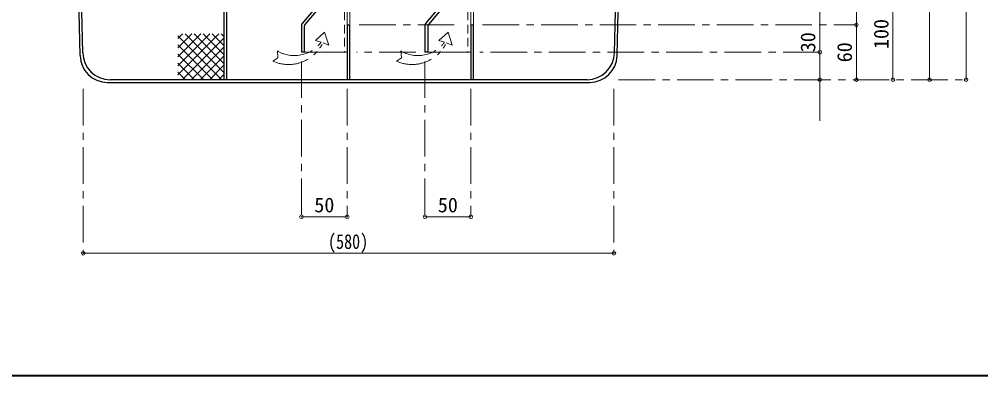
# Model space of a CAD drawing. Units: millimetres at full size, sheet at 1:8. Extents: x -1685 to 1555, y -1115 to 1133.
# Drawn here: x -1130 to -79, y -1115 to -725 of the extents above; entities that cross this region are included whole.
import ezdxf
from ezdxf.enums import TextEntityAlignment as Align

# ---------------------------------------------------------------- set-up
doc = ezdxf.new("R2010")
doc.units = ezdxf.units.MM
doc.header["$LTSCALE"] = 8
doc.header["$PDMODE"] = 32
doc.header["$PDSIZE"] = 4
for name, pattern in [('CHAIN1', [8, 5, -1, 1, -1]), ('DASHED1', [1.8, 1.2, -0.6]), ('DOUBLE_CHAIN1', [8.8, 5, -1, 0.6, -0.6, 0.6, -1])]:
    doc.linetypes.add(name, pattern=pattern)
doc.layers.add('0-0_ﾚｲﾔ1', color=4, linetype='Continuous', lineweight=9)
doc.styles.add('ＭＳ ゴシック', font='')
doc.styles.get('ＭＳ ゴシック').set_extended_font_data('MS Gothic')

msp = doc.modelspace()

# ---------------------------------------------------------------- linework, layer by layer
at = {"layer": '0-0_ﾚｲﾔ1', "color": 5, "lineweight": 25}
for p, q in [((-906.076, -293.982), (-906.076, -790.982)), ((-903.076, -296.982), (-903.076, -790.982)), ((-1060.228, -761.648), (-1069.468, -345.871)), ((-1063.162, -764.648), (-1070.479, -435.406)), ((-478.924, -761.648), (-472.876, -489.482)), ((-475.99, -764.648), (-469.876, -489.482)), ((-774.775, -675.13), (-820.377, -729.655)), ((-771.775, -676.219), (-817.377, -730.744)), ((-639.775, -675.13), (-685.377, -729.655)), ((-636.775, -676.219), (-682.377, -730.744)), ((-821.076, -731.58), (-821.076, -760.982)), ((-818.076, -732.669), (-818.076, -760.982)), ((-771.076, -730.982), (-771.076, -790.982)), ((-771.076, -730.982), (-768.076, -730.982)), ((-768.076, -790.982), (-768.076, -730.982)), ((-686.076, -731.58), (-686.076, -760.982)), ((-683.076, -732.669), (-683.076, -760.982)), ((-636.076, -730.982), (-636.076, -790.982)), ((-636.076, -730.982), (-633.076, -730.982)), ((-633.076, -790.982), (-633.076, -730.982)), ((-817.076, -760.982), (-821.076, -760.982)), ((-682.076, -760.982), (-686.076, -760.982)), ((-1033.17, -793.982), (-505.983, -793.982)), ((-508.917, -790.982), (-1030.17, -790.982))]:
    msp.add_line(p, q, dxfattribs=at)
at = {"layer": '0-0_ﾚｲﾔ1'}
for p, q in [((-94.576, -790.982), (-94.576, -340.982)), ((-134.576, -470.982), (-134.576, -790.982)), ((-214.576, -730.982), (-214.576, -645.982)), ((-174.576, -690.982), (-174.576, -790.982)), ((-254.576, -715.982), (-254.576, -835.982)), ((-214.576, -790.982), (-214.576, -730.982)), ((-956.076, -785.678), (-911.38, -740.982)), ((-956.076, -775.779), (-921.279, -740.982)), ((-956.076, -765.879), (-931.179, -740.982)), ((-956.076, -755.98), (-941.078, -740.982)), ((-956.076, -746.08), (-950.978, -740.982)), ((-956.076, -743.102), (-908.196, -790.982)), ((-951.48, -790.982), (-906.076, -745.578)), ((-948.297, -740.982), (-906.076, -783.202)), ((-938.397, -740.982), (-906.076, -773.303)), ((-928.498, -740.982), (-906.076, -763.403)), ((-918.598, -740.982), (-906.076, -753.504)), ((-908.699, -740.982), (-906.076, -743.604)), ((-956.076, -753.001), (-918.096, -790.982)), ((-941.581, -790.982), (-906.076, -755.477)), ((-956.076, -762.901), (-927.995, -790.982)), ((-931.681, -790.982), (-906.076, -765.377)), ((-956.076, -772.8), (-937.895, -790.982)), ((-921.782, -790.982), (-906.076, -775.276)), ((-956.076, -782.7), (-947.794, -790.982)), ((-911.882, -790.982), (-906.076, -785.176)), ((-771.076, -940.982), (-821.076, -940.982)), ((-636.076, -940.982), (-686.076, -940.982)), ((-479.576, -980.982), (-1059.576, -980.982))]:
    msp.add_line(p, q, dxfattribs=at)
at = {"layer": '0-0_ﾚｲﾔ1', "linetype": 'DASHED1'}
for p, q in [((-774.076, -673.206), (-774.076, -760.982)), ((-639.076, -673.206), (-639.076, -760.982))]:
    msp.add_line(p, q, dxfattribs=at)
at = {"layer": '0-0_ﾚｲﾔ1', "color": 7, "lineweight": 18}
for p, q in [((-771.076, -690.982), (-771.076, -730.982)), ((-768.076, -690.982), (-768.076, -730.982)), ((-636.076, -690.982), (-636.076, -730.982)), ((-633.076, -690.982), (-633.076, -730.982)), ((-817.576, -760.982), (-771.076, -760.982)), ((-682.576, -760.982), (-636.076, -760.982))]:
    msp.add_line(p, q, dxfattribs=at)
at = {"layer": '0-0_ﾚｲﾔ1', "linetype": 'CHAIN1'}
for p, q in [((-758.076, -730.982), (-646.076, -730.982)), ((-623.076, -730.982), (-214.576, -730.982)), ((-696.076, -760.982), (-761.076, -760.982)), ((-254.576, -760.982), (-626.076, -760.982)), ((-821.076, -770.982), (-821.076, -940.982)), ((-686.076, -770.982), (-686.076, -940.982)), ((-474.576, -790.982), (-94.576, -790.982)), ((-1059.576, -800.982), (-1059.576, -980.982)), ((-771.076, -800.982), (-771.076, -940.982)), ((-636.076, -800.982), (-636.076, -940.982)), ((-479.576, -800.982), (-479.576, -980.982))]:
    msp.add_line(p, q, dxfattribs=at)
at = {"layer": '0-0_ﾚｲﾔ1', "linetype": 'DOUBLE_CHAIN1'}
for p, q in [((-805.91, -748.19), (-795.764, -738.925)), ((-670.91, -748.19), (-660.764, -738.925)), ((-799.647, -749.996), (-805.91, -748.19)), ((-664.647, -749.996), (-670.91, -748.19)), ((-852.325, -770.795), (-846.938, -766.939)), ((-847.381, -759.543), (-846.938, -766.939)), ((-717.325, -770.795), (-711.938, -766.939)), ((-712.381, -759.543), (-711.938, -766.939))]:
    msp.add_line(p, q, dxfattribs=at)
at = {"layer": '0-0_ﾚｲﾔ1', "color": 1, "lineweight": 40}
msp.add_line((1555.424, -1114.982), (-1684.576, -1114.982), dxfattribs=at)
at = {"layer": '0-0_ﾚｲﾔ1', "linetype": 'DOUBLE_CHAIN1'}
for points in [[(-797.771, -750.849), (-791.205, -753.189), (-795.764, -738.925)], [(-662.771, -750.849), (-656.205, -753.189), (-660.764, -738.925)]]:
    msp.add_lwpolyline(points, dxfattribs=at)
at = {"layer": '0-0_ﾚｲﾔ1', "color": 5, "lineweight": 25}
for centre, radius, start, end in [((-818.076, -731.58), 3, 140.09212, 180), ((-815.076, -732.669), 3, 140.09212, 180), ((-683.076, -731.58), 3, 140.09212, 180), ((-680.076, -732.669), 3, 140.09212, 180), ((-1033.17, -763.982), 30, 181.27303, 270), ((-1030.236, -760.982), 30, 181.27303, 270), ((-508.917, -760.982), 30, 270, 358.72697), ((-505.983, -763.982), 30, 270, 358.72697)]:
    msp.add_arc(centre, radius, start, end, dxfattribs=at)
at = {"layer": '0-0_ﾚｲﾔ1', "linetype": 'DOUBLE_CHAIN1'}
for centre, radius, start, end in [((-835.382, -732.559), 41.822, 246.10105, 334.0663), ((-828.812, -728.281), 36.361, 239.28967, 323.3302), ((-700.382, -732.559), 41.822, 246.10105, 334.0663), ((-693.812, -728.281), 36.361, 239.28967, 323.3302)]:
    msp.add_arc(centre, radius, start, end, dxfattribs=at)
at = {"layer": '0-0_ﾚｲﾔ1', "color": 1}
for p in [(-214.576, -730.982), (-254.576, -760.982), (-254.576, -790.982), (-214.576, -790.982), (-174.576, -790.982), (-134.576, -790.982), (-94.576, -790.982), (-821.076, -940.982), (-771.076, -940.982), (-686.076, -940.982), (-636.076, -940.982), (-1059.576, -980.982), (-479.576, -980.982)]:
    msp.add_point(p, dxfattribs=at)

# ---------------------------------------------------------------- texts
at = {"layer": '0-0_ﾚｲﾔ1', "color": 7, "style": 'ＭＳ ゴシック'}
for s, p in [('100', (-174.576, -757.482)), ('30', (-254.576, -760.982)), ('60', (-214.576, -771.982))]:
    msp.add_text(s, height=16.13, rotation=90, dxfattribs=at).set_placement(p, align=Align.BOTTOM_LEFT)
for p in [(-807.076, -940.982), (-672.076, -940.982)]:
    msp.add_text('50', height=16.13, dxfattribs=at).set_placement(p, align=Align.BOTTOM_LEFT)
at = {"layer": '0-0_ﾚｲﾔ1', "color": 7, "style": 'ＭＳ ゴシック', "width": 0.8}
msp.add_text('(580)', height=16.13, dxfattribs=at).set_placement((-792.076, -980.982), align=Align.BOTTOM_LEFT)

doc.saveas('drawing.dxf')
